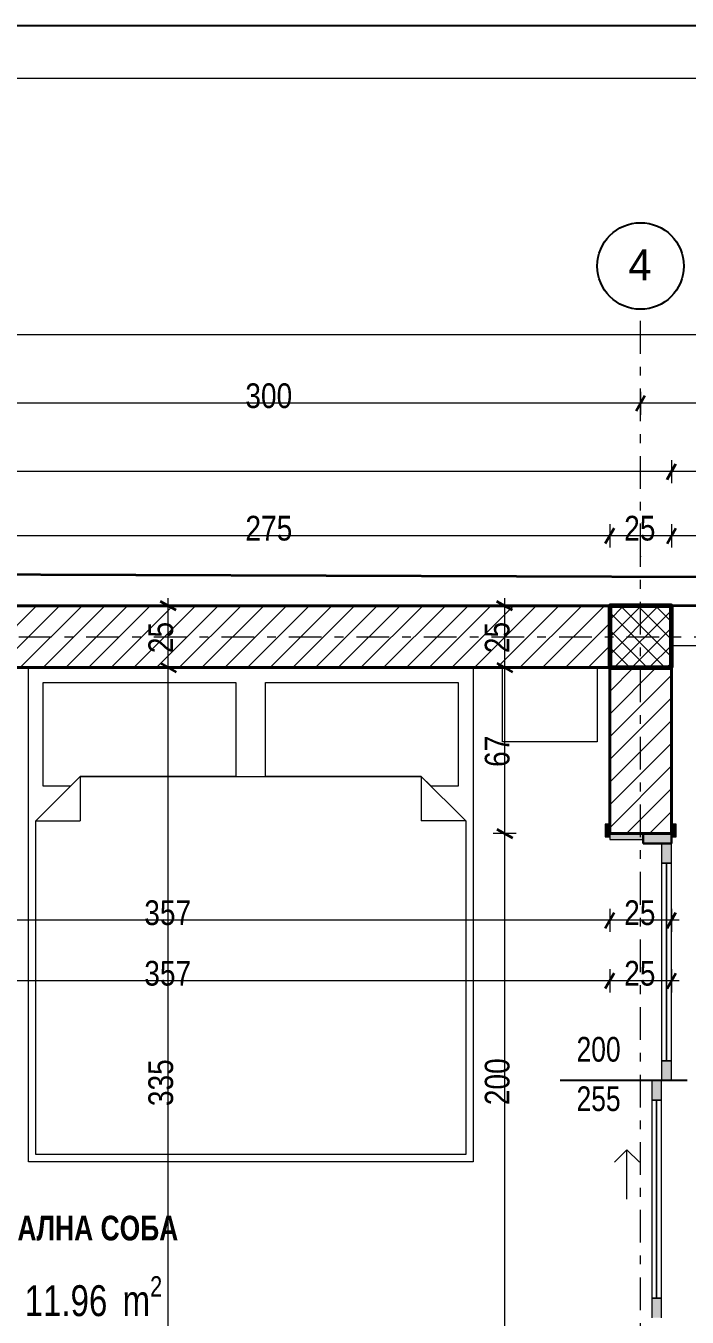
# Model space of a CAD drawing. Extents: x 1230 to 300706, y -1407 to 36108.
# Drawn here: x 70488 to 73165, y 11849 to 17075 of the extents above; entities that cross this region are included whole.
import ezdxf

# ---------------------------------------------------------------- set-up
doc = ezdxf.new("R2010")
doc.units = 0
doc.header["$LTSCALE"] = 5
doc.header["$MEASUREMENT"] = 0
doc.set_wipeout_variables(frame=1)
doc.linetypes.add('- Двойно прекъснати линии', pattern=[1093.611073, 529.166651, -211.666656, 141.111112, -211.666656])
doc.linetypes.add('Wipeout_Contour', pattern=[100000, 0, -100000])
for name, color, linetype, lineweight in [('1', 255, 'Continuous', 13), ('23', 8, 'Continuous', 30), ('27', 7, 'Continuous', 40), ('4', 43, 'Continuous', 20), ('46', 9, 'Continuous', 35), ('47', 7, 'Continuous', 60), ('5', 7, 'Continuous', 25), ('7', 7, 'Continuous', 25), ('85', 254, 'Continuous', 20), ('dimenzija', 7, 'Continuous', 13), ('gradezna_linija', 7, 'Continuous', 53), ('U-3.2 LINIJA NA PARCELA', 82, 'Continuous', 50)]:
    doc.layers.add(name, color=color, linetype=linetype, lineweight=lineweight)
for name, color, linetype, lineweight, true_color in [('168', 7, 'Continuous', 15, 0x5e5e5e), ('184', 7, 'Continuous', 0, 0xe8e8e8), ('3', 7, 'Continuous', 18, 0x7c7c7c), ('45', 7, 'Continuous', 35, 0x404040), ('61', 7, 'Continuous', 20, 0x6a6a6a), ('87', 7, 'Continuous', 20, 0x6a6a6a), ('89', 7, 'Continuous', 20, 0x111111)]:
    doc.layers.add(name, color=color, linetype=linetype, lineweight=lineweight, true_color=true_color)
doc.layers.add('4 _ - Фрагмент - Чертежи.2D Elements', color=7, linetype='Continuous')
doc.layers.add('7 _ - Основни елементи.2D Elements', color=7, linetype='Continuous')
doc.styles.add('GENERATED_STYLE_4', font='arial.ttf')
doc.styles.add('GENERATED_STYLE_5', font='arialbd.ttf')
doc.styles.add('GENERATED_STYLE_6', font='Cambria Math.ttf')
pattern_1 = [(45, (4240.815, 9842.58), (-45.96194, 45.96194), [])]

# ---------------------------------------------------------------- blocks, each defined once
blk = doc.blocks.new('A$C7bff3a25')
at = {"layer": 'gradezna_linija', "linetype": 'Continuous', "lineweight": 35}
blk.add_lwpolyline([(27.4767, 15.5431), (28.7793, 14.3009), (33.5412, 19.2943), (32.2385, 20.5366), (23.5543, 28.8181), (18.7924, 23.8247)], close=True, dxfattribs=at).dxf.unprotected_set("ltscale", 0)
at = {"layer": 'U-3.2 LINIJA NA PARCELA', "color": 84, "linetype": 'Continuous', "lineweight": 35, "true_color": 0x2aa800}
blk.add_lwpolyline([(35.2013, 17.8534), (21.8631, 30.663)], dxfattribs=at)

msp = doc.modelspace()

# ---------------------------------------------------------------- hatches: boundary and pattern name
at = {"layer": '184', "linetype": 'Continuous', "lineweight": 0}
for points in [[(73061.1, 13767), (73061.1, 13687), (73101.1, 13687), (73101.1, 13767)], [(73101.1, 12807), (73101.1, 12887), (73061.1, 12887), (73061.1, 12807)], [(73021.1, 12807), (73021.1, 12727), (73061.1, 12727), (73061.1, 12807)], [(73061.1, 11847), (73061.1, 11927), (73021.1, 11927), (73021.1, 11847)]]:
    msp.add_hatch(color=256, dxfattribs=at).paths.add_polyline_path(points)

# ---------------------------------------------------------------- linework, layer by layer
at = {"layer": '1', "linetype": '- Двойно прекъснати линии', "lineweight": 13, "ltscale": 0.05}
msp.add_line((72975.8, 14928.4), (72975.8, 15928.4), dxfattribs=at)
at = {"layer": '1', "linetype": '- Двойно прекъснати линии', "lineweight": 13}
msp.add_point((72975.8, 14928.4), dxfattribs=at)
msp.add_point((72975.8, 14928.4), dxfattribs=at)
at = {"layer": '23', "linetype": 'Continuous', "lineweight": 30}
msp.add_line((73101.1, 13767), (72986.1, 13767), dxfattribs=at)
at = {"layer": '3', "linetype": 'Continuous', "lineweight": 18}
for p, q in [((72921.1, 12527), (72871.1, 12477)), ((72921.1, 12327), (72921.1, 12527)), ((72921.1, 12527), (72971.1, 12477))]:
    msp.add_line(p, q, dxfattribs=at)
at = {"layer": '4', "linetype": 'Continuous', "lineweight": 20}
for p, q in [((70498.2, 12478.1), (70498.2, 14478.1)), ((70498.2, 14478.1), (72298.2, 14478.1)), ((72298.2, 14478.1), (72298.2, 12478.1)), ((72417.7, 14178.1), (72417.7, 14478.1)), ((72417.7, 14478.1), (72800.1, 14478.1)), ((72800.1, 14478.1), (72800.1, 14178.1)), ((72800.1, 14178.1), (72417.7, 14178.1)), ((70528.2, 13858.1), (70708.2, 14038.1)), ((70708.2, 14038.1), (71398.2, 14038.1)), ((70708.2, 14038.1), (70708.2, 13858.1)), ((71398.2, 14038.1), (72088.2, 14038.1)), ((72088.2, 14038.1), (72268.2, 13858.1)), ((72088.2, 14038.1), (72088.2, 13858.1)), ((70528.2, 12508.1), (70528.2, 13858.1)), ((70528.2, 13858.1), (70708.2, 13858.1)), ((72268.2, 13858.1), (72088.2, 13858.1)), ((72268.2, 13858.1), (72268.2, 12508.1)), ((71398.2, 12508.1), (70528.2, 12508.1)), ((72268.2, 12508.1), (71398.2, 12508.1)), ((72298.2, 12478.1), (70498.2, 12478.1))]:
    msp.add_line(p, q, dxfattribs=at)
at = {"layer": '4', "linetype": 'Continuous', "lineweight": 20, "flags": 128}
for points in [[(70708.2, 14038.1), (70668.2, 13998.1), (70558.2, 13998.1), (70558.2, 14418.1), (71338.2, 14418.1), (71338.2, 14038.1)], [(71458.2, 14038.1), (71458.2, 14418.1), (72238.2, 14418.1), (72238.2, 13998.1), (72128.2, 13998.1), (72088.2, 14038.1)]]:
    msp.add_lwpolyline(points, close=True, dxfattribs=at)
at = {"layer": '4 _ - Фрагмент - Чертежи.2D Elements', "linetype": 'Continuous', "lineweight": 25, "ltscale": 0.01}
msp.add_lwpolyline([(77766.9, 17075.4), (56766.9, 17075.4)], dxfattribs=at)
at = {"layer": '45', "linetype": 'Continuous', "lineweight": 35}
for p, q in [((72957.7, 15516.7), (72993.8, 15579.2)), ((73083.1, 15239.9), (73119.2, 15302.4)), ((72833.1, 14980.5), (72869.2, 15043)), ((73083.1, 14980.5), (73119.2, 15043)), ((72394.8, 13825), (72457.3, 13788.9)), ((72833.1, 13424.4), (72869.2, 13486.9)), ((73083.1, 13424.4), (73119.2, 13486.9)), ((72833.1, 13179.4), (72869.2, 13241.9)), ((73083.1, 13179.4), (73119.2, 13241.9))]:
    msp.add_line(p, q, dxfattribs=at)
at = {"layer": '5', "linetype": 'Continuous', "lineweight": 25}
msp.add_line((73164.7, 12807), (72651.1, 12807), dxfattribs=at)
at = {"layer": '61', "linetype": 'Continuous', "lineweight": 20}
for p, q in [((73061.1, 13767), (73061.1, 13687)), ((73101.1, 13767), (73061.1, 13767)), ((73101.1, 13687), (73101.1, 13767)), ((73061.1, 13687), (73101.1, 13687)), ((73081.1, 12887), (73081.1, 13687)), ((73101.1, 12887), (73061.1, 12887)), ((73061.1, 12887), (73061.1, 12807)), ((73101.1, 12807), (73101.1, 12887)), ((73021.1, 12807), (73021.1, 12727)), ((73061.1, 12807), (73021.1, 12807)), ((73061.1, 12807), (73101.1, 12807)), ((73061.1, 12727), (73061.1, 12807)), ((73021.1, 12727), (73061.1, 12727)), ((73041.1, 11927), (73041.1, 12727)), ((73061.1, 11927), (73021.1, 11927)), ((73021.1, 11927), (73021.1, 11847)), ((73061.1, 11847), (73061.1, 11927))]:
    msp.add_line(p, q, dxfattribs=at)
at = {"layer": '61', "linetype": 'Continuous', "lineweight": 20, "flags": 128}
for points in [[(73081.1, 12887), (73081.1, 13687), (73061.1, 13687), (73061.1, 12887)], [(73101.1, 12887), (73101.1, 13687), (73081.1, 13687), (73081.1, 12887)], [(73041.1, 11927), (73041.1, 12727), (73021.1, 12727), (73021.1, 11927)], [(73061.1, 11927), (73061.1, 12727), (73041.1, 12727), (73041.1, 11927)]]:
    msp.add_lwpolyline(points, close=True, dxfattribs=at)
at = {"layer": '7', "linetype": 'Continuous', "lineweight": 25}
msp.add_circle((72975.8, 16103.4), 175, dxfattribs=at)
at = {"layer": '85', "linetype": 'Continuous', "lineweight": 20, "ltscale": 0.05}
for p, q in [((74901.1, 15824.6), (61101.1, 15824.6)), ((72975.8, 15594.8), (72975.8, 15501)), ((72975.8, 15547.9), (69975.8, 15547.9)), ((74901.1, 15547.9), (72975.8, 15547.9)), ((73101.1, 15318.1), (73101.1, 15224.3)), ((73101.1, 15271.2), (61101.1, 15271.2)), ((74901.1, 15271.2), (73101.1, 15271.2)), ((72851.1, 15058.6), (72851.1, 14964.9)), ((73101.1, 15058.6), (73101.1, 14964.9)), ((72851.1, 15011.8), (70101.1, 15011.8)), ((73101.1, 15011.8), (72851.1, 15011.8)), ((74901.1, 15011.8), (73101.1, 15011.8)), ((72473, 13807), (72379.2, 13807)), ((72426.1, 11807), (72426.1, 13807)), ((72851.1, 13502.5), (72851.1, 13408.8)), ((73101.1, 13502.5), (73101.1, 13408.8)), ((72851.1, 13455.7), (69282.4, 13455.7)), ((73101.1, 13455.7), (72851.1, 13455.7)), ((73131.7, 13455.7), (73101.1, 13455.7)), ((72851.1, 13257.5), (72851.1, 13163.8)), ((73101.1, 13257.5), (73101.1, 13163.8)), ((72851.1, 13210.6), (69282.4, 13210.6)), ((73101.1, 13210.6), (72851.1, 13210.6)), ((73131.7, 13210.6), (73101.1, 13210.6))]:
    msp.add_line(p, q, dxfattribs=at)
at = {"layer": '89', "linetype": 'Continuous', "lineweight": 20, "flags": 128}
msp.add_lwpolyline([(73101.1, 7828.1), (74901.1, 7828.1), (74901.1, 14728.1), (73101.1, 14728.1), (61101.1, 14728.1), (61101.1, 7828.1)], close=True, dxfattribs=at)

# ---------------------------------------------------------------- texts
at = {"layer": '1', "linetype": 'Continuous', "lineweight": 13, "char_height": 125, "attachment_point": 1}
for s, insert, style in [('\\A1;{\\pql;\\pt0;\\fCentury Gothic|b0|i0|c0|p34;4}', (72927, 16170.9), 'GENERATED_STYLE_6'), ('\\A1;{\\W0.800000x;\\pql;\\pt0,1;\\fCentury Gothic|b0|i0|c204|p34;11.96\\fCentury Gothic|b0|i0|c204|p34;\\A1{\\H.66x;\\S^  ;}\\fCentury Gothic|b0|i0|c204|p34; m\\fCentury Gothic|b0|i0|c204|p34;\\A1{\\H.66x;\\S2^  ;}}', (70482.9, 12015.3), 'GENERATED_STYLE_4')]:
    msp.add_mtext(s, dxfattribs=dict(at, insert=insert, style=style))
at = {"layer": '46', "linetype": 'Continuous', "lineweight": 35, "char_height": 100}
for s, insert, attachment_point, style in [('\\A1;{\\W0.850000x;\\pql;\\fCentury Gothic|b0|i0|c0|p34;300}', (71376.2, 15527.1), 7, 'GENERATED_STYLE_6'), ('\\A1;{\\W0.850000x;\\pql;\\fCentury Gothic|b0|i0|c0|p34;275}', (71376.5, 14991), 7, 'GENERATED_STYLE_6'), ('\\A1;{\\W0.850000x;\\pql;\\fCentury Gothic|b0|i0|c0|p34;25}', (72909.7, 14991), 7, 'GENERATED_STYLE_6'), ('\\A1;{\\W0.850000x;\\pql;\\fCentury Gothic|b0|i0|c0|p34;357}', (70967.1, 13434.9), 7, 'GENERATED_STYLE_6'), ('\\A1;{\\W0.850000x;\\pql;\\fCentury Gothic|b0|i0|c0|p34;25}', (72909.7, 13434.9), 7, 'GENERATED_STYLE_6'), ('\\A1;{\\W0.850000x;\\pql;\\fCentury Gothic|b0|i0|c0|p34;357}', (70967.1, 13189.9), 7, 'GENERATED_STYLE_6'), ('\\A1;{\\W0.850000x;\\pql;\\fCentury Gothic|b0|i0|c0|p34;25}', (72909.7, 13189.9), 7, 'GENERATED_STYLE_6'), ('\\A1;{\\W0.800000x;\\pql;\\pt0;\\fCentury Gothic|b1|i0|c204|p34;СПАЛНА СОБА}', (70299.4, 12260.1), 1, 'GENERATED_STYLE_5')]:
    msp.add_mtext(s, dxfattribs=dict(at, insert=insert, attachment_point=attachment_point, style=style))
at = {"layer": '46', "linetype": 'Continuous', "lineweight": 35, "char_height": 100, "attachment_point": 7, "rotation": 90, "style": 'GENERATED_STYLE_6'}
for s, insert in [('\\A1;{\\W0.850000x;\\pql;\\fCentury Gothic|b0|i0|c0|p34;67}', (72446.9, 14076.2)), ('\\A1;{\\W0.850000x;\\pql;\\fCentury Gothic|b0|i0|c0|p34;335}', (71085.2, 12703.5)), ('\\A1;{\\W0.850000x;\\pql;\\fCentury Gothic|b0|i0|c0|p34;200}', (72446.9, 12707.4))]:
    msp.add_mtext(s, dxfattribs=dict(at, insert=insert))
at = {"layer": '7', "linetype": 'Continuous', "lineweight": 25, "char_height": 100, "attachment_point": 7, "style": 'GENERATED_STYLE_6'}
for s, insert in [('\\A1;{\\W0.800000x;\\pql;\\pt0;\\fCentury Gothic|b0|i0|c0|p34;200\\fCentury Gothic|b0|i0|c0|p34;\\A1{\\H.66x;\\S^  ;}\\fCentury Gothic|b0|i0|c0|p34;\\fCentury Gothic|b0|i0|c0|p34;}', (72716.8, 12854.4)), ('\\A1;{\\W0.800000x;\\pql;\\pt0;\\fCentury Gothic|b0|i0|c0|p34;255\\fCentury Gothic|b0|i0|c0|p34;\\A1{\\H.66x;\\S^  ;}\\fCentury Gothic|b0|i0|c0|p34;\\fCentury Gothic|b0|i0|c0|p34;}', (72716.8, 12654.4))]:
    msp.add_mtext(s, dxfattribs=dict(at, insert=insert))

# ---------------------------------------------------------------- next in the draw order: wipeouts: each hides what was drawn before it
at = {"linetype": 'Wipeout_Contour', "lineweight": 0, "ltscale": 1692.869433}
msp.add_wipeout([(74741.1, 14728.1), (73101.1, 14728.1), (73101.1, 14568.1), (74741.1, 14568.1)], dxfattribs=at)
at = {"linetype": 'Wipeout_Contour', "lineweight": 0, "ltscale": 1607.695487}
msp.add_wipeout([(73101.1, 14478.1), (72851.1, 14478.1), (72851.1, 13807), (73101.1, 13807)], dxfattribs=at)

# ---------------------------------------------------------------- next in the draw order: hatches: boundary and pattern name
at = {"layer": '168', "linetype": 'Continuous', "lineweight": 15}
h = msp.add_hatch(dxfattribs=at)
h.set_pattern_fill('COMMON_BRICK_0001', color=256, scale=50, style=0, pattern_type=2)
h.set_pattern_definition(pattern_1)
h.paths.add_polyline_path([(73101.1, 14478.1), (72851.1, 14478.1), (72851.1, 13807), (73101.1, 13807)])
at = {"layer": '184', "linetype": 'Continuous', "lineweight": 0}
for points in [[(72851.1, 13794), (72851.1, 13844), (72832.1, 13844), (72832.1, 13794)], [(72986.1, 13807), (72851.1, 13807), (72851.1, 13782), (72986.1, 13782)], [(72986.1, 13807), (72986.1, 13767), (73101.1, 13767), (73101.1, 13807)], [(73120.1, 13794), (73120.1, 13844), (73101.1, 13844), (73101.1, 13794)]]:
    msp.add_hatch(color=256, dxfattribs=at).paths.add_polyline_path(points)

# ---------------------------------------------------------------- next in the draw order: linework, layer by layer
at = {"layer": '23', "linetype": 'Continuous', "lineweight": 30}
for p, q in [((72986.1, 13807), (73101.1, 13807)), ((72986.1, 13767), (72986.1, 13807)), ((73101.1, 13807), (73101.1, 13767))]:
    msp.add_line(p, q, dxfattribs=at)
at = {"layer": '27', "linetype": 'Continuous', "lineweight": 40}
for p, q in [((72851.1, 13807), (72851.1, 13844)), ((72851.1, 13807), (72851.1, 13844)), ((72851.1, 13807), (72851.1, 13844)), ((72986.1, 13807), (72851.1, 13807)), ((72986.1, 13807), (72851.1, 13807)), ((72986.1, 13807), (72851.1, 13807)), ((73101.1, 13807), (72986.1, 13807)), ((73101.1, 13807), (72986.1, 13807)), ((73101.1, 13807), (72986.1, 13807)), ((73101.1, 13807), (73101.1, 13844)), ((73101.1, 13807), (73101.1, 13844)), ((73101.1, 13807), (73101.1, 13844))]:
    msp.add_line(p, q, dxfattribs=at)
at = {"layer": '27', "linetype": 'Continuous', "lineweight": 40, "flags": 128}
for points in [[(72851.1, 14478.1), (72851.1, 13807)], [(73101.1, 13807), (73101.1, 14478.1)]]:
    msp.add_lwpolyline(points, dxfattribs=at)
at = {"layer": '61', "linetype": 'Continuous', "lineweight": 20}
for p, q in [((72851.1, 13844), (72832.1, 13844)), ((72832.1, 13844), (72832.1, 13794)), ((72851.1, 13794), (72851.1, 13844)), ((72986.1, 13807), (72851.1, 13807)), ((72851.1, 13807), (72851.1, 13782)), ((72986.1, 13782), (72986.1, 13807)), ((73120.1, 13844), (73101.1, 13844)), ((73101.1, 13844), (73101.1, 13794)), ((73120.1, 13794), (73120.1, 13844)), ((72832.1, 13794), (72851.1, 13794)), ((72851.1, 13782), (72986.1, 13782)), ((73101.1, 13794), (73120.1, 13794))]:
    msp.add_line(p, q, dxfattribs=at)
at = {"layer": '87', "linetype": 'Continuous', "lineweight": 20, "flags": 128}
for points in [[(74741.1, 14728.1), (73101.1, 14728.1)], [(73101.1, 14568.1), (74741.1, 14568.1)]]:
    msp.add_lwpolyline(points, dxfattribs=at)

# ---------------------------------------------------------------- next in the draw order: wipeouts: each hides what was drawn before it
at = {"linetype": 'Wipeout_Contour', "lineweight": 0, "ltscale": 1537.690303}
msp.add_wipeout([(72851.1, 14728.1), (70101.1, 14728.1), (70101.1, 14478.1), (72851.1, 14478.1)], dxfattribs=at)

# ---------------------------------------------------------------- next in the draw order: hatches: boundary and pattern name
at = {"layer": '168', "linetype": 'Continuous', "lineweight": 15}
h = msp.add_hatch(dxfattribs=at)
h.set_pattern_fill('COMMON_BRICK_0001', color=256, scale=50, style=0, pattern_type=2)
h.set_pattern_definition(pattern_1)
h.paths.add_polyline_path([(72851.1, 14728.1), (70101.1, 14728.1), (70101.1, 14478.1), (72851.1, 14478.1)])

# ---------------------------------------------------------------- next in the draw order: linework, layer by layer
at = {"layer": '27', "linetype": 'Continuous', "lineweight": 40, "flags": 128}
for points in [[(72851.1, 14728.1), (70101.1, 14728.1)], [(70101.1, 14478.1), (72851.1, 14478.1)]]:
    msp.add_lwpolyline(points, dxfattribs=at)
at = {"layer": '45', "linetype": 'Continuous', "lineweight": 35}
for p, q in [((71095.6, 14710.1), (71033.1, 14746.2)), ((72457.3, 14710.1), (72394.8, 14746.2)), ((71033.1, 14496.2), (71095.6, 14460.1)), ((72394.8, 14496.2), (72457.3, 14460.1))]:
    msp.add_line(p, q, dxfattribs=at)
at = {"layer": '85', "linetype": 'Continuous', "lineweight": 20, "ltscale": 0.05}
for p, q in [((71064.4, 14728.1), (71064.4, 14758.7)), ((72426.1, 14728.1), (72426.1, 14758.7)), ((71111.3, 14728.1), (71017.5, 14728.1)), ((71064.4, 14478.1), (71064.4, 14728.1)), ((72473, 14728.1), (72379.2, 14728.1)), ((72426.1, 14478.1), (72426.1, 14728.1)), ((71111.3, 14478.1), (71017.5, 14478.1)), ((71064.4, 11128.1), (71064.4, 14478.1)), ((72473, 14478.1), (72379.2, 14478.1)), ((72426.1, 13807), (72426.1, 14478.1))]:
    msp.add_line(p, q, dxfattribs=at)

# ---------------------------------------------------------------- next in the draw order: texts
at = {"layer": '46', "linetype": 'Continuous', "lineweight": 35, "char_height": 100, "attachment_point": 7, "rotation": 90, "style": 'GENERATED_STYLE_6'}
for insert in [(71085.2, 14536.7), (72446.9, 14536.7)]:
    msp.add_mtext('\\A1;{\\W0.850000x;\\pql;\\fCentury Gothic|b0|i0|c0|p34;25}', dxfattribs=dict(at, insert=insert))

# ---------------------------------------------------------------- next in the draw order: wipeouts: each hides what was drawn before it
at = {"linetype": 'Wipeout_Contour', "lineweight": 0, "ltscale": 1629.702603}
msp.add_wipeout([(73101.1, 14478.1), (73101.1, 14728.1), (72851.1, 14728.1), (72851.1, 14478.1)], dxfattribs=at)

# ---------------------------------------------------------------- next in the draw order: hatches: boundary and pattern name
at = {"layer": '1', "linetype": 'Continuous', "lineweight": 13}
h = msp.add_hatch(dxfattribs=at)
h.set_pattern_fill('1_БЕТОН_СГЛОБЯЕМИ_ЕЛЕМЕН_E7', color=256, scale=50, style=0, pattern_type=2)
h.set_pattern_definition([(45, (4240.815, 9842.58), (-35.35534, 35.35534), []), (135, (4240.815, 9842.58), (35.35534, 35.35534), [])])
h.paths.add_polyline_path([(73101.1, 14478.1), (73101.1, 14728.1), (72851.1, 14728.1), (72851.1, 14478.1)])

# ---------------------------------------------------------------- next in the draw order: linework, layer by layer
at = {"layer": '1', "linetype": '- Двойно прекъснати линии', "lineweight": 13, "ltscale": 0.05}
for p, q in [((72975.8, 7503.9), (72975.8, 14928.4)), ((60616.4, 14603.1), (75301.9, 14603.1))]:
    msp.add_line(p, q, dxfattribs=at)
at = {"layer": '47', "linetype": 'Continuous', "lineweight": 60, "flags": 128}
msp.add_lwpolyline([(73101.1, 14478.1), (73101.1, 14728.1), (72851.1, 14728.1), (72851.1, 14478.1)], close=True, dxfattribs=at)
at = {"layer": '7 _ - Основни елементи.2D Elements', "linetype": 'Continuous', "lineweight": 20, "ltscale": 0.2, "flags": 128}
msp.add_lwpolyline([(58016.9, 16863.5), (77514.3, 16863.5), (77514.3, 2441), (58016.9, 2441)], close=True, dxfattribs=at)

# ---------------------------------------------------------------- next in the draw order: block references
at = {"layer": 'dimenzija', "ltscale": 50, "xscale": 1000, "yscale": 1000, "zscale": 1000, "rotation": 43.63995756689516}
msp.add_blockref('A$C7bff3a25', (63943.1, -22382.7), dxfattribs=at)

doc.saveas('drawing.dxf')
